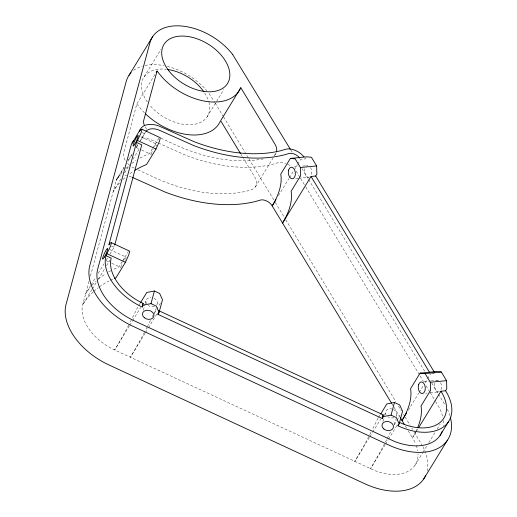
<?xml version="1.0" encoding="UTF-8"?>
<svg xmlns="http://www.w3.org/2000/svg" width="517" height="517" viewBox="0 0 517 517"><rect width="100%" height="100%" fill="white"/><g stroke="black" fill="none" stroke-linecap="round" stroke-linejoin="round"><path stroke-width="0.39" stroke-dasharray="2.58 1.94" d="M88.989 281.403L82.714 304.655A43.732 27.369 31.5 0 0 114.671 349.977L374.941 470.651A43.712 27.356 31.5 0 0 418.014 454.023M90.449 275.968L116.241 180.394L123.899 167.346M154.926 74.493L136.843 104.033L123.628 153.013A14.579 9.125 31.5 0 0 125.741 161.175M109.94 254.112L114.128 247.268L114.548 245.717M143.383 310.258L144.986 304.306M145.187 303.563L145.988 300.59M154.415 314.142L155.817 308.94M156.819 305.224L157.22 303.738M382.929 421.497L383.73 418.518M384.532 415.545L385.54 411.829M394.161 424.638L395.563 419.436M396.365 416.463L396.765 414.97M140.546 140.689L145.271 132.436L140.243 140.65M144.114 76.865L160.936 49.386M128.507 159.818L132.281 153.659M136.469 146.809L138.149 144.075M124.203 167.385L116.241 180.394A91.283 70.028 15.1 0 1 122.387 172.116M127.97 161.226L132.585 153.691M136.352 147.532L138.446 144.107M120.816 179.056L113.275 191.374A91.283 70.028 15.1 0 1 119.421 183.096M124.591 172.891L129.198 165.362M132.972 159.204L139.674 148.25M152.366 148.831L149.484 153.549A91.283 70.028 15.1 0 0 139.176 158.551M152.78 148.159L158.971 138.052M90.662 285.604L85.635 293.818A91.283 70.028 15.1 0 1 90.423 287.129M91.082 284.919L95.69 277.39M98.204 273.28L104.072 263.696M106.166 260.277L107.846 257.537M91.929 289.591L82.714 304.655A91.283 70.028 15.1 0 1 93.299 291.853M92.349 288.906L96.537 282.062M98.217 279.322L104.499 269.053M106.599 265.635L109.947 260.154M207.078 116.92L223.893 89.441M122.174 261.583L118.878 266.979A91.283 70.028 15.1 0 0 112.557 269.822M122.587 260.911L128.365 251.475M140.159 303.285L137.263 308.022A91.283 12.873 -65.1 0 1 131.867 318.905M129.34 326.014L114.671 349.977A91.283 12.873 -65.1 0 0 129.308 323.875M129.761 325.329L132.274 321.219M132.695 320.534L140.65 307.531M154.628 312.611L156.283 309.903M156.696 309.224L160.839 302.458M145.044 333.31L130.381 357.266A91.283 12.873 -65.1 0 0 144.695 331.785M145.464 332.625L147.978 328.515M148.398 327.83L157.2 313.451M255.379 186.921L273.881 156.696M274.301 156.011L275.561 153.95M278.476 195.646L288.951 178.533M289.371 177.848L293.979 170.319M294.399 169.634L297.333 164.839M297.753 164.154L300.687 159.365L305.321 158.906L306.594 156.825M378.16 418.15L377.332 419.507A91.283 12.873 -65.1 0 1 372.253 429.756M378.573 417.471L380.228 414.763M369.409 437.492L354.74 461.455A91.283 12.873 -65.1 0 0 369.377 435.359M369.829 436.807L372.343 432.703M372.763 432.018L380.725 419.009M394.284 424.767L396.765 420.709M397.179 420.03L400.08 415.293M385.113 444.788L370.45 468.751A91.283 12.873 -65.1 0 0 386.684 439.56M385.533 444.103L388.047 439.999M388.467 439.314L396.849 425.62M408.294 410.227L418.77 393.107M419.19 392.422L423.378 385.579M425.052 382.838L427.152 379.42M427.565 378.735L430.499 373.94M415.81 432.296L412.463 437.77L414.149 440.658A43.712 27.356 31.5 0 1 415.746 444.071M416.23 431.611L418.324 428.186M414.977 465.281L422.518 452.957M422.938 452.272L426.706 446.113M428.806 442.688L435.088 432.419M437.182 429L440.116 424.205M294.225 166.901L298.865 166.442M302.729 166.06L307.363 165.602M295.672 178.468L297.992 178.242M298.761 178.165L308.811 177.169A5.829 3.503 84.4 0 1 305.224 174.281A5.829 3.503 84.4 0 1 305.03 167.96M432.05 373.791L434.364 373.558M424.14 381.643L430.325 381.029M431.094 380.951L437.279 380.338M425.588 393.204L427.132 393.049M430.222 392.746L438.726 391.905M131.557 177.047L130.116 176.452A14.547 9.106 31.5 0 0 128.378 175.903M161.007 138.188L174.1 144.262A129.735 81.182 31.5 0 0 263.211 158.906M142.117 132.623L144.734 133.838M157.614 142.705L150.583 139.571A20.389 12.757 31.5 0 0 141.147 138.007M158.338 143.041L185.758 155.255A138.491 86.662 31.5 0 0 272.705 164.225L278.353 162.603A14.379 8.996 31.5 0 1 285.694 163.495M140.876 136.792L156.386 143.991M136.042 147.39L140.979 149.678M141.684 150.008L151.552 154.589M137.916 169.809L153.917 177.241A129.735 81.182 31.5 0 0 247.656 190.857L251.417 189.668A16.046 10.043 31.5 0 0 254.668 176.956L243.462 158.435M111.51 246.053L114.128 247.268M109.688 249.472L125.902 257.001M106.205 260.71L111.142 263.004M111.846 263.334L121.01 267.586M136.843 104.033L141.761 109.953A51.034 31.938 31.5 0 0 144.773 113.113M209.023 93.467L214.755 102.379M296.092 171.133L300.261 177.848M290.683 149.833L292.351 152.593M301.954 168.464L308.21 178.811M308.63 179.502L424.677 371.316M431.773 383.045L438.035 393.398M438.448 394.083L445.331 405.522M300.674 178.539L305.269 186.139M305.689 186.824L419.759 375.368M420.172 376.059L423.513 381.585M426.021 385.727L429.782 391.944M430.202 392.636L435.217 400.927M435.631 401.612L439.146 407.525A49.554 31.007 31.5 0 1 442.875 417.516M215.175 103.07L223.105 116.176M223.525 116.868L248.567 158.267M248.987 158.958L274.863 201.733M275.283 202.425L285.3 218.988M285.72 219.673L395.919 401.832M398.426 405.968L401.347 410.802M403.434 414.253L404.688 416.321M405.102 417.012L410.11 425.291M411.784 428.05L412.618 429.427M414.285 432.193L421.93 444.904M240.974 154.318L243.048 157.75M391.983 403.926L393.65 406.685M394.07 407.377L399.919 417.045M405.354 426.021L406.608 428.095M408.281 430.861L412.463 437.77A91.283 45.373 -31.2 0 0 415.674 432.018M443.366 420.495A49.554 31.007 31.5 0 1 443.463 425.504M287.607 164.264A14.379 8.996 31.5 0 1 290.677 165.963M133.644 70.422A51.021 31.925 31.5 0 1 142.169 66.176M144.999 65.459A51.021 31.925 31.5 0 1 163.915 65.653M167.366 66.415A51.021 31.925 31.5 0 1 206.8 90.727M422.964 446.74A58.311 36.487 31.5 0 1 426.9 471.956M447.347 409.244A58.311 36.487 31.5 0 1 449.855 415.623M134.284 168.122A14.579 9.125 31.5 0 1 130.975 166.241M129.457 165.104A14.579 9.125 31.5 0 1 126.814 162.551M276.136 152.948A16.046 10.043 31.5 0 1 273.894 155.598M146.621 129.127A14.579 9.125 31.5 0 1 145.031 126.794M131.544 319.532A91.283 12.873 -65.1 0 1 129.625 323.261M152.967 315.318A91.283 12.873 -65.1 0 1 152.341 316.617M150.441 320.482A91.283 12.873 -65.1 0 1 147.894 325.568M147.255 326.828A91.283 12.873 -65.1 0 1 145.335 330.557M370.98 432.264A91.283 12.873 -65.1 0 1 369.7 434.745M93.829 291.375A91.283 70.028 15.1 0 1 98.269 287.704M99.438 286.838A91.283 70.028 15.1 0 1 108.958 281.002M110.321 280.317A91.283 70.028 15.1 0 1 113.805 278.708M92.246 285.022A91.283 70.028 15.1 0 1 96.22 281.022M98.366 279.128A91.283 70.028 15.1 0 1 105.397 273.926M108.576 271.981A91.283 70.028 15.1 0 1 111.885 270.171M122.833 179.548A91.283 70.028 15.1 0 1 126.012 176.685M130.006 173.563A91.283 70.028 15.1 0 1 133.037 171.482M125.793 168.568A91.283 70.028 15.1 0 1 129.528 165.24M131.796 163.443A91.283 70.028 15.1 0 1 136.003 160.503M116.777 178.985A14.547 9.106 31.5 0 1 120.526 175.883M124.985 175.341A14.547 9.106 31.5 0 1 126.659 175.534M390.509 431.966A91.283 12.873 -65.1 0 1 387.323 438.306M416.269 445.434A43.712 27.356 31.5 0 1 417.691 450.792M417.025 429.175A91.283 45.373 -31.2 0 1 416.372 430.59M208.939 102.424A37.321 23.355 31.5 0 1 190.489 124.726A37.321 23.355 31.5 0 1 149.432 104.783M147.287 101.946A37.321 23.355 31.5 0 1 166.28 69.272M204.667 92.989A37.321 23.355 31.5 0 1 208.745 101.707M439.431 391.653A5.829 3.503 84.4 0 1 435.366 389.527A5.829 3.503 84.4 0 1 434.946 382.696M436.574 380.59A5.829 3.503 84.4 0 1 438.746 380.596M440.639 382.716A5.829 3.503 84.4 0 1 440.62 390.451M306.329 166.073A5.829 3.503 84.4 0 1 307.731 165.576M310.465 167.508A5.829 3.503 84.4 0 1 310.711 175.715M309.515 176.917A5.829 3.503 84.4 0 1 309.172 177.072M154.428 146.563A5.829 0.821 -65.1 0 1 156.509 144.127M156.431 145.057A5.829 0.821 -65.1 0 1 156.089 146.246M151.442 153.833A5.829 0.821 -65.1 0 1 153.103 149.2M123.466 260.394A5.829 0.821 -65.1 0 1 125.67 258.959M125.353 259.883A5.829 0.821 -65.1 0 1 125.159 260.394M120.9 267.018A5.829 0.821 -65.1 0 1 122.426 262.571M153.982 298.283A5.829 4.472 15.1 0 1 156.567 304.985M154.447 306.413A5.829 4.472 15.1 0 1 148.192 305.45M146.608 303.873A5.829 4.472 15.1 0 1 151.042 297.585M393.527 409.522A5.829 4.472 15.1 0 1 396.112 416.224M393.993 417.646A5.829 4.472 15.1 0 1 387.744 416.689M386.154 415.112A5.829 4.472 15.1 0 1 386.354 410.395A5.829 4.472 15.1 0 1 391.796 408.96"/><path stroke-width="0.78" d="M134.931 170.3A91.283 70.028 15.1 0 1 146.518 164.535L156.005 149.032L159.352 141.542L160.367 137.78L142.046 129.269L141.031 133.031L136.533 142.395L108.893 244.838L110.037 242.964L111.439 242.699L129.761 251.21L128.791 254.823L125.437 262.313L115.95 277.81A91.283 70.028 15.1 0 0 114.515 278.404M276.524 151.843A16.046 10.043 31.5 0 0 274.85 143.978L240.825 87.735L238.828 91.302A51.034 31.938 31.5 0 1 161.944 76.981L157.026 71.062L143.81 120.041A14.579 9.125 31.5 0 0 144.346 125.366M111.439 242.699L110.464 246.312L105.972 255.669A49.567 31.014 31.5 0 0 142.194 307.033L143.377 305.095L150.99 303.647L156.224 306.077L159.087 312.384L157.898 314.33L382.263 418.512L383.452 416.573L391.059 415.125L396.293 417.555L399.156 423.869L397.967 425.808L403.014 427.953A49.554 31.007 31.5 0 0 447.457 393.948L445.589 390.762L446.778 388.823L446.559 380.654L441.318 371.994L436.329 371.542L420.095 373.151L410.563 388.719A91.283 45.373 -31.2 0 1 402.006 420.495L406.614 412.96M114.755 244.942L141.768 144.825L136.533 142.395M142.194 307.033L143.17 303.421A43.732 27.369 31.5 0 1 111.207 258.099L105.972 255.669M150.99 303.647L154.402 291.006L159.637 293.436L162.5 299.75L159.087 312.384M157.898 314.33L158.292 312.882M382.263 418.512L383.239 414.905L158.874 310.717M391.059 415.125L394.471 402.484L399.706 404.921L402.569 411.228L399.156 423.869M397.967 425.808L398.361 424.367M303.996 156.961A14.379 8.996 31.5 0 0 286.664 149.025L281.015 150.647A138.491 86.662 31.5 0 1 194.069 141.677L158.893 125.993A20.389 12.757 31.5 0 0 140.197 129.547L131.221 144.87L97.661 269.247A49.567 31.014 31.5 0 0 133.884 320.611L394.704 441.531A49.554 31.007 31.5 0 0 442.171 431.398M140.197 129.547L139.5 131.408L140.643 129.541L142.046 129.269M220.248 121.411L218.646 124.28A51.034 31.938 31.5 0 1 145.296 113.624M128.992 75.333L152.735 36.539M156.186 72.432L157.026 71.062M240.825 87.735L220.643 120.707L240.56 153.633M140.572 302.607L146.789 292.454L154.402 291.006M142.33 304.791L143.17 303.421M290.367 158.428L295.175 158.861L300.416 167.521L300.635 175.69L291.11 191.258A91.283 45.373 -31.2 0 1 282.547 223.034L311.04 176.484L315.68 176.026L316.869 174.087L316.643 165.912L311.408 157.258L306.594 156.825L290.367 158.428L280.75 174.139A91.283 45.373 -31.2 0 1 272.188 205.915L391.563 403.234M275.962 199.756L272.188 205.915L271.283 204.603A8.53 5.338 31.5 0 0 261.001 199.898L255.766 201.43A144.333 90.32 31.5 0 1 165.156 192.078L132.274 177.35M380.648 414.091L386.858 403.932L394.471 402.484M382.399 416.269L383.239 414.905M418.744 427.501L440.956 391.22L445.589 390.762M440.083 435.443L448.394 421.866M423.727 478.936L447.47 440.141M300.416 167.521L316.643 165.912M420.095 373.151L425.09 373.597L441.318 371.994M425.09 373.597L430.325 382.257L446.559 380.654M399.583 422.467L403.434 424.102A43.712 27.356 31.5 0 0 442.642 394.103L440.956 391.22M137.677 140.521L156.005 149.032M107.116 253.802L125.437 262.313M232.766 54.673L290.263 149.142M315.68 176.026L434.306 372.104M311.04 176.484L429.666 372.563M400.339 417.73L404.514 424.638M430.325 382.257L430.551 390.425L421.019 405.994A91.283 45.373 -31.2 0 1 417.633 427.772M131.887 143.125A20.389 12.757 31.5 0 1 133.554 140.895M145.917 131.434A14.547 9.106 31.5 0 1 158.609 129.903L193.649 145.529A144.333 90.32 31.5 0 0 284.26 154.874L289.494 153.342A8.53 5.338 31.5 0 1 299.776 158.047M131.098 72.716A51.021 31.925 31.5 0 0 126.219 81.44L66.06 304.397A58.311 36.487 31.5 0 0 108.673 364.821L364.795 483.757A58.311 36.487 31.5 0 0 425.594 475.601M450.288 417.122A58.311 36.487 31.5 0 1 388.538 444.963L132.423 326.027A58.311 36.487 31.5 0 1 89.803 265.602L149.962 42.646A51.034 31.938 31.5 0 1 184.931 26.393A51.034 31.938 31.5 0 1 232.779 54.673M167.663 69.452A37.321 23.355 31.5 0 1 203.898 91.839M168.723 70.68A37.321 23.355 31.5 0 0 227.26 83.941A37.321 23.355 31.5 0 0 191.355 37.127A37.321 23.355 31.5 0 0 168.723 70.68M418.544 384.81A5.829 3.503 84.4 0 0 422.131 393.54A5.829 3.503 84.4 0 0 424.638 384.835A5.829 3.503 84.4 0 0 418.544 384.81M288.635 170.074A5.829 3.503 84.4 0 0 292.215 178.804A5.829 3.503 84.4 0 0 294.722 170.099A5.829 3.503 84.4 0 0 288.635 170.074M134.924 143.965A5.829 0.821 -65.1 0 0 138.136 135.519A5.829 0.821 -65.1 0 0 133.871 142.854A5.829 0.821 -65.1 0 0 134.924 143.965M104.318 257.117A5.829 0.821 -65.1 0 0 107.639 248.548A5.829 0.821 -65.1 0 0 103.419 255.682A5.829 0.821 -65.1 0 0 104.318 257.117M144.321 317.742A5.829 4.472 15.1 0 0 153.814 316.372A5.829 4.472 15.1 0 0 146.46 310.29A5.829 4.472 15.1 0 0 144.321 317.742M383.866 428.981A5.829 4.472 15.1 0 0 393.359 427.611A5.829 4.472 15.1 0 0 386.005 421.529A5.829 4.472 15.1 0 0 383.866 428.981"/></g></svg>
